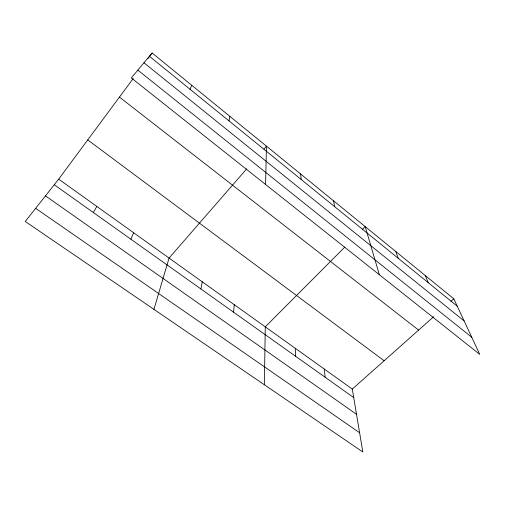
<?xml version="1.0" encoding="UTF-8"?>
<svg xmlns="http://www.w3.org/2000/svg" width="505" height="505" viewBox="0 0 505 505"><rect width="100%" height="100%" fill="white"/><g stroke="black" fill="none" stroke-linecap="round" stroke-linejoin="round"><path stroke-width="0.76" d="M264.355 384.76L265.27 326.861L344.852 247.033M265.573 184.47L266.451 146.153L263.926 149.063M233.581 312.197L234.295 304.711M200.895 288.967L202.24 281.79M228.954 120.859L229.87 116.346M153.943 309.357L169.055 258.068L246.711 168.84M130.864 239.193L133.623 232.729M190.006 89.234L191.786 85.32M93.292 212.498L96.859 206.444M58.681 179.149L352.294 389.077L362.836 452.007L25.25 221.48L58.681 179.149L133.238 78.477M147.965 58.586L152.112 52.993L453.793 298.79L479.75 354.384L131.319 77.959L152.112 52.993M362.457 229.371L365.21 226.612L379.356 274.733M352.294 389.077L433.669 316.698M450.921 301.346L453.793 298.79M35.64 208.319L359.61 432.753M45.469 195.877L356.517 414.289M54.256 184.748L353.715 397.574M87.737 139.917L384.141 360.747M119.445 97.099L418.613 330.087M137.846 70.126L471.752 337.252M143.963 62.778L464.127 320.927M149.392 56.257L457.271 306.232M425.298 275.572L428.278 282.693M395.787 251.528L398.237 258.301M333.502 200.782L334.764 206.766M324.223 369.01L325.169 377.285M300.608 173.979L301.207 179.521M295.236 348.28L295.659 356.315"/></g></svg>
